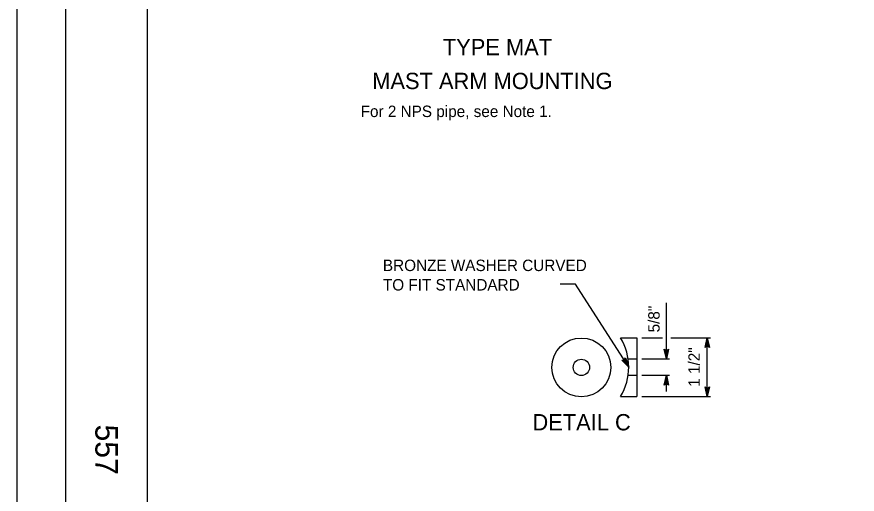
# Model space of a CAD drawing. Extents: x -893 to 867, y -474 to 712.
# Drawn here: x -893 to -379, y 95 to 387 of the extents above; entities that cross this region are included whole.
import ezdxf

# ---------------------------------------------------------------- set-up
doc = ezdxf.new("R2010")
doc.units = 0
for name, color, linetype in [('border_PLOTTING-ELEMENTS', 7, 'Continuous'), ('border_rw_22x34_Cut_Lines', 7, 'Continuous'), ('border_SHEET', 7, 'Continuous'), ('border_WITHIN-BORDER-anno', 7, 'Continuous'), ('es_DETAIL', 7, 'Continuous'), ('es_DETAIL-anno', 7, 'Continuous')]:
    doc.layers.add(name, color=color, linetype=linetype)

msp = doc.modelspace()

# ---------------------------------------------------------------- linework, layer by layer
at = {"layer": 'border_PLOTTING-ELEMENTS'}
for points in [[(-893.46, -474.05), (866.55, -474.05), (866.55, 711.96), (-893.46, 711.96)], [(-863.46, 668.96), (836.55, 668.96), (836.55, -431.05), (-863.46, -431.05)]]:
    msp.add_lwpolyline(points, close=True, dxfattribs=at)
at = {"layer": 'border_rw_22x34_Cut_Lines'}
msp.add_lwpolyline([(-863.46, 668.96), (836.55, 668.96), (836.55, -431.05), (-863.46, -431.05)], close=True, dxfattribs=at)
at = {"layer": 'border_SHEET'}
msp.add_line((-813.46, -406.05), (-813.46, 643.96), dxfattribs=at)
at = {"layer": 'es_DETAIL'}
for p, q in [((-523.77, 190.44), (-513.77, 190.44)), ((-513.77, 190.44), (-513.77, 154.44)), ((-519.13, 177.44), (-513.77, 177.44)), ((-519.13, 167.44), (-513.77, 167.44)), ((-523.77, 154.44), (-513.77, 154.44))]:
    msp.add_line(p, q, dxfattribs=at)
for radius in [18, 5]:
    msp.add_circle((-547.82, 172.27), radius, dxfattribs=at)
msp.add_arc((-553.67, 172.44), 34.9, 328.9518, 31.0482, dxfattribs=at)
at = {"layer": 'es_DETAIL-anno'}
for p, q in [((-551.36, 223.31), (-560.82, 223.31)), ((-518.77, 172.44), (-551.36, 223.31)), ((-495.75, 177.44), (-495.75, 211.89)), ((-510.77, 190.44), (-498.19, 190.44)), ((-493.03, 190.44), (-468.75, 190.44)), ((-472.09, 184.44), (-470.75, 190.44)), ((-470.75, 154.44), (-470.75, 190.44)), ((-470.75, 190.44), (-470.75, 190.44)), ((-470.75, 190.44), (-469.42, 184.44)), ((-470.75, 185.24), (-472.09, 184.44)), ((-471.74, 184.65), (-470.75, 189.06)), ((-471.38, 184.89), (-470.75, 187.67)), ((-471.03, 185.06), (-470.76, 186.29)), ((-470.76, 186.29), (-470.49, 185.08)), ((-470.75, 189.05), (-469.78, 184.67)), ((-470.75, 187.67), (-470.13, 184.85)), ((-469.42, 184.44), (-470.75, 185.24)), ((-495.75, 177.44), (-497.08, 183.44)), ((-497.08, 183.44), (-497.08, 183.44)), ((-497.08, 183.44), (-495.75, 182.64)), ((-495.76, 178.83), (-496.72, 183.2)), ((-495.75, 180.2), (-496.38, 183.02)), ((-495.75, 181.58), (-496.02, 182.79)), ((-495.75, 182.64), (-494.41, 183.44)), ((-494.41, 183.44), (-495.75, 177.44)), ((-494.77, 183.22), (-495.75, 178.82)), ((-495.13, 182.99), (-495.75, 180.2)), ((-495.47, 182.81), (-495.75, 181.58)), ((-494.41, 183.44), (-494.41, 183.44)), ((-472.09, 184.44), (-472.09, 184.44)), ((-469.42, 184.44), (-469.42, 184.44)), ((-523.12, 176.77), (-521.57, 176.81)), ((-518.77, 172.44), (-523.12, 176.77)), ((-523.12, 176.77), (-523.12, 176.77)), ((-519.52, 173.61), (-522.69, 176.77)), ((-520.25, 174.76), (-522.31, 176.81)), ((-521, 175.93), (-521.88, 176.8)), ((-521.57, 176.81), (-520.87, 178.21)), ((-521.43, 177.11), (-521, 175.93)), ((-521.23, 177.45), (-520.25, 174.76)), ((-521.06, 177.84), (-519.51, 173.6)), ((-520.87, 178.21), (-520.87, 178.21)), ((-520.87, 178.21), (-518.77, 172.44)), ((-510.77, 177.44), (-493.75, 177.44)), ((-495.75, 177.44), (-495.75, 177.44)), ((-518.77, 172.44), (-518.77, 172.44)), ((-510.77, 167.44), (-493.75, 167.44)), ((-497.09, 161.44), (-495.75, 167.44)), ((-496.74, 161.65), (-495.75, 166.06)), ((-496.38, 161.89), (-495.75, 164.67)), ((-495.75, 157.44), (-495.75, 167.44)), ((-495.75, 167.44), (-495.75, 167.44)), ((-495.75, 167.44), (-494.42, 161.44)), ((-495.75, 166.05), (-494.78, 161.67)), ((-495.75, 164.67), (-495.13, 161.85)), ((-495.75, 162.24), (-497.09, 161.44)), ((-497.09, 161.44), (-497.09, 161.44)), ((-496.03, 162.06), (-495.76, 163.29)), ((-495.76, 163.29), (-495.49, 162.08)), ((-494.42, 161.44), (-495.75, 162.24)), ((-494.42, 161.44), (-494.42, 161.44)), ((-470.75, 154.44), (-472.08, 160.44)), ((-472.08, 160.44), (-472.08, 160.44)), ((-472.08, 160.44), (-470.75, 159.64)), ((-470.76, 155.83), (-471.72, 160.2)), ((-470.75, 157.2), (-471.38, 160.02)), ((-470.75, 158.58), (-471.02, 159.79)), ((-470.75, 159.64), (-469.41, 160.44)), ((-469.41, 160.44), (-470.75, 154.44)), ((-469.77, 160.22), (-470.75, 155.82)), ((-470.13, 159.99), (-470.75, 157.2)), ((-470.47, 159.81), (-470.75, 158.58)), ((-469.41, 160.44), (-469.41, 160.44)), ((-510.77, 154.44), (-468.75, 154.44)), ((-470.75, 154.44), (-470.75, 154.44))]:
    msp.add_line(p, q, dxfattribs=at)

# ---------------------------------------------------------------- texts
at = {"layer": 'border_WITHIN-BORDER-anno'}
msp.add_text('557', height=13.78, rotation=270, dxfattribs=at).set_placement((-845.36, 137.27))
at = {"layer": 'es_DETAIL-anno'}
for s, height, p in [('TYPE MAT', 10, (-632.61, 363.44)), ('MAST ARM MOUNTING', 10, (-675.84, 342.73)), ('For 2 NPS pipe, see Note 1.', 7, (-682.93, 325.61)), ('BRONZE WASHER CURVED', 7, (-669.31, 231.27)), ('TO FIT STANDARD', 7, (-669.31, 219.37)), ('DETAIL C', 10, (-577.75, 133.69))]:
    msp.add_text(s, height=height, dxfattribs=at).set_placement(p)
for s, p in [('5/8"', (-499.87, 193.7)), ('1 1/2"', (-475.29, 160.43))]:
    msp.add_text(s, height=7, rotation=90, dxfattribs=at).set_placement(p)

doc.saveas('drawing.dxf')
